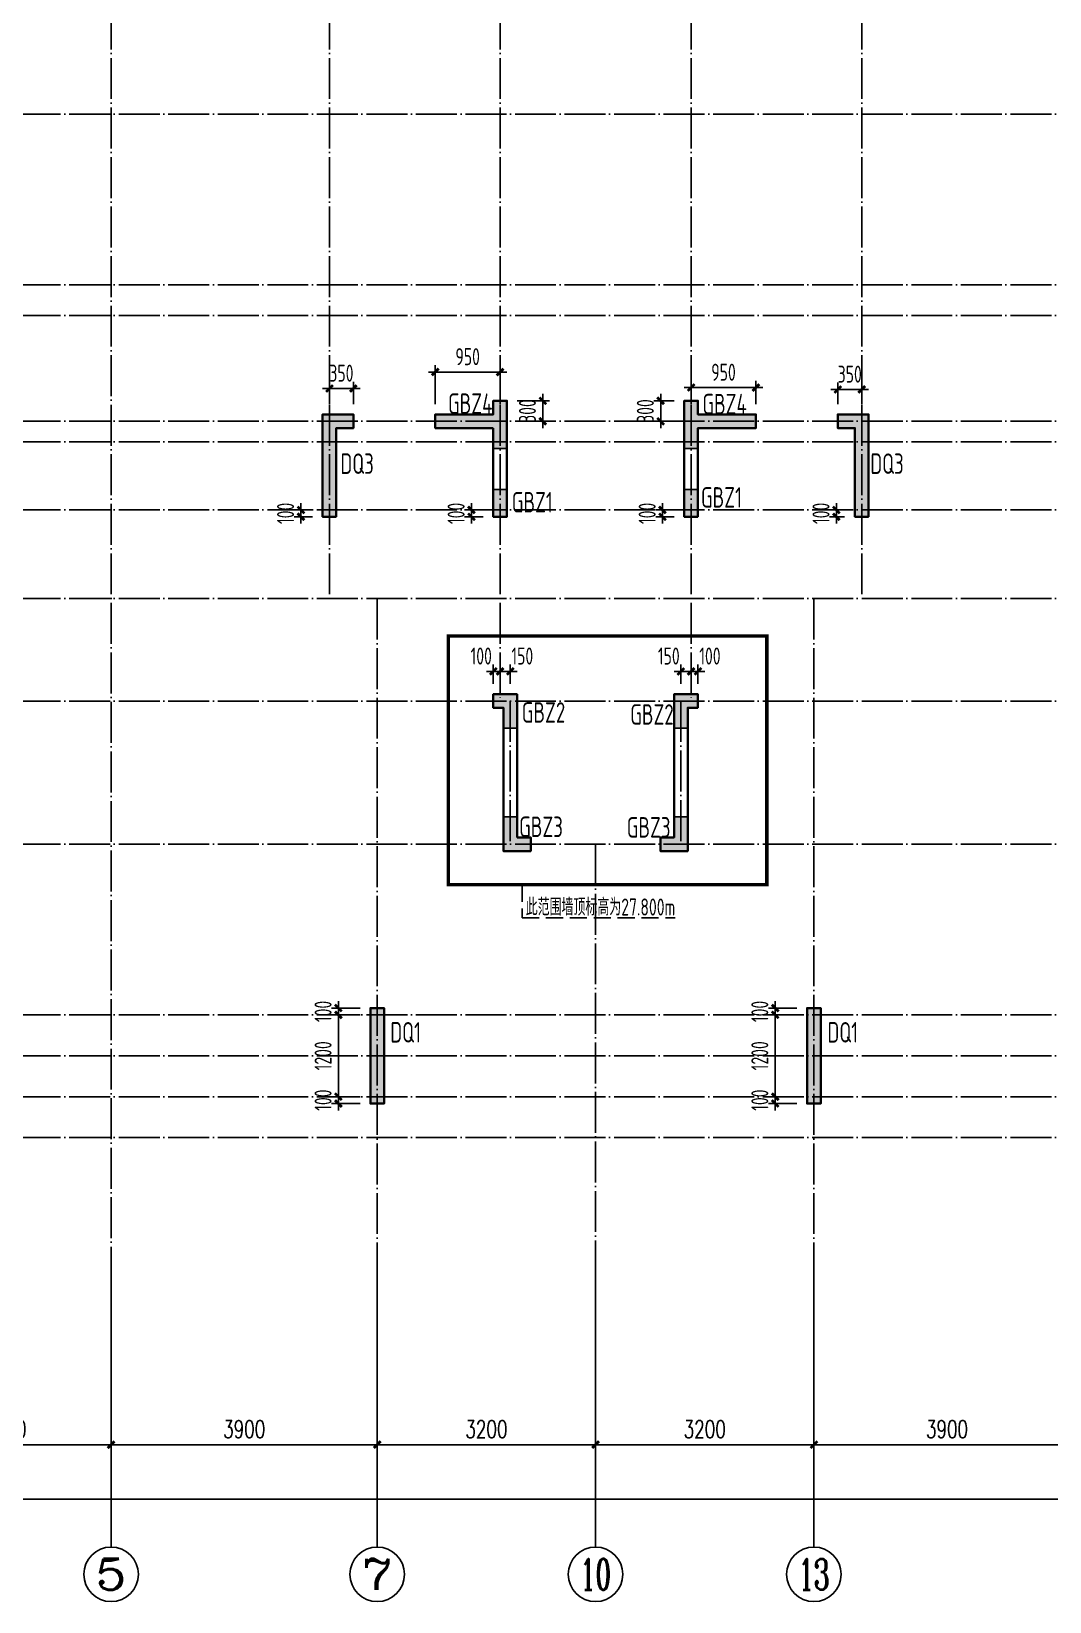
# Model space of a CAD drawing. Extents: x 393367 to 3005760, y 4998 to 826018.
# Drawn here: x 2357266 to 2372189, y 348877 to 371891 of the extents above; entities that cross this region are included whole.
import ezdxf
from ezdxf.enums import TextEntityAlignment as Align

# ---------------------------------------------------------------- set-up
doc = ezdxf.new("R2010")
doc.units = 0
doc.header["$LTSCALE"] = 1000
doc.linetypes.add('DASH', pattern=[0.35, 0.25, -0.1])
doc.linetypes.add('DOTE', pattern=[2.42, 2, -0.2, 0.02, -0.2])
doc.layers.get('0').update_dxf_attribs({"linetype": 'CONTINUOUS'})
doc.layers.get('Defpoints').update_dxf_attribs({"linetype": 'CONTINUOUS'})
for name, color, linetype in [('AXIS', 3, 'CONTINUOUS'), ('AXIS_TEXT', 7, 'CONTINUOUS'), ('COLU_HATCH', 251, 'CONTINUOUS'), ('COLU_TH', 5, 'CONTINUOUS'), ('DIM', 3, 'CONTINUOUS'), ('DOTE', 8, 'DOTE'), ('S-引出线', 40, 'CONTINUOUS'), ('S-砼墙', 150, 'CONTINUOUS'), ('TEXT', 7, 'CONTINUOUS')]:
    doc.layers.add(name, color=color, linetype=linetype)
doc.styles.add('_TCH_AXIS', font='COMPLEX', dxfattribs={"bigfont": 'GBCBIG'})
doc.styles.add('_TCH_DIM_T3', font='SIMPLEX', dxfattribs={"width": 0.705882, "bigfont": 'GBCBIG'})
doc.styles.add('COMPLEX', font='COMPLEX')
doc.styles.add('TSSD_Rein', font='Tssdeng.shx', dxfattribs={"width": 0.7, "bigfont": 'hztxt.shx'})
doc.dimstyles.new('_TCH_ARCH&&100', dxfattribs={"dimtxt": 255, "dimasz": 100, "dimexe": 250, "dimexo": 300, "dimgap": 100, "dimtad": 1, "dimdec": 0, "dimzin": 0, "dimdsep": 46, "dimtxsty": '_TCH_DIM_T3', "dimblk": 'ARCHTICK', "dimcen": 0.09, "dimclrt": 7, "dimazin": 2, "dimtfac": 1, "dimtdec": 0, "dimtix": 1, "dimtmove": 2, "dimatfit": 3, "dimldrblk": 'ARCHTICK', "dimfxl": 1, "dimtolj": 1, "dimtzin": 0, "dimarcsym": 0})
doc.dimstyles.new('TSSD_100_100$0', dxfattribs={"dimtxt": 250, "dimasz": 100, "dimexe": 100, "dimexo": 250, "dimgap": 100, "dimtad": 1, "dimdec": 0, "dimzin": 0, "dimdsep": 46, "dimtxsty": 'TSSD_Rein', "dimblk": 'ARCHTICK', "dimcen": 0, "dimdle": 100, "dimclrt": 7, "dimadec": 0, "dimazin": 0, "dimtfac": 1, "dimtdec": 0, "dimtix": 1, "dimtmove": 2, "dimatfit": 3, "dimldrblk": '_tsdbk', "dimfxl": 1, "dimtolj": 1, "dimtzin": 0, "dimarcsym": 0})

# ---------------------------------------------------------------- blocks, each defined once
blk = doc.blocks.new('_ArchTick')
at = {"color": 0, "linetype": 'ByBlock', "const_width": 0.4}
blk.add_lwpolyline([(-0.5, -0.5), (0.5, 0.5)], dxfattribs=at)
blk = doc.blocks.new('*D593')
at = {"layer": 'AXIS', "color": 0, "lineweight": -2, "transparency": 16777216}
for p, q in [((2355335, 353377), (2355335, 350927)), ((2358435, 353377), (2358435, 350927)), ((2355335, 351177), (2358435, 351177))]:
    blk.add_line(p, q, dxfattribs=at)
at = {"layer": 'Defpoints', "color": 0, "transparency": 16777216}
for p in [(2355335, 353677), (2358435, 353677), (2358435, 351177)]:
    blk.add_point(p, dxfattribs=at)
at = {"layer": 'AXIS', "color": 0, "lineweight": -2, "transparency": 16777216, "xscale": 100, "yscale": 100, "zscale": 100, "rotation": 180}
blk.add_blockref('_ArchTick', (2355335, 351177), dxfattribs=at)
at = {"layer": 'AXIS', "color": 0, "lineweight": -2, "transparency": 16777216, "xscale": 100, "yscale": 100, "zscale": 100}
blk.add_blockref('_ArchTick', (2358435, 351177), dxfattribs=at)
at = {"layer": 'AXIS', "color": 7, "transparency": 16777216, "insert": (2356885, 351404), "char_height": 255, "attachment_point": 5, "style": '_TCH_DIM_T3'}
blk.add_mtext('\\A1;3100', dxfattribs=at)
blk = doc.blocks.new('*D594')
at = {"layer": 'AXIS', "color": 0, "lineweight": -2, "transparency": 16777216}
for p, q in [((2358435, 353377), (2358435, 350927)), ((2362335, 353377), (2362335, 350927)), ((2358435, 351177), (2362335, 351177))]:
    blk.add_line(p, q, dxfattribs=at)
at = {"layer": 'Defpoints', "color": 0, "transparency": 16777216}
for p in [(2358435, 353677), (2362335, 353677), (2362335, 351177)]:
    blk.add_point(p, dxfattribs=at)
at = {"layer": 'AXIS', "color": 0, "lineweight": -2, "transparency": 16777216, "xscale": 100, "yscale": 100, "zscale": 100, "rotation": 180}
blk.add_blockref('_ArchTick', (2358435, 351177), dxfattribs=at)
at = {"layer": 'AXIS', "color": 0, "lineweight": -2, "transparency": 16777216, "xscale": 100, "yscale": 100, "zscale": 100}
blk.add_blockref('_ArchTick', (2362335, 351177), dxfattribs=at)
at = {"layer": 'AXIS', "color": 7, "transparency": 16777216, "insert": (2360385, 351404), "char_height": 255, "attachment_point": 5, "style": '_TCH_DIM_T3'}
blk.add_mtext('\\A1;3900', dxfattribs=at)
blk = doc.blocks.new('*D595')
at = {"layer": 'AXIS', "color": 0, "lineweight": -2, "transparency": 16777216}
for p, q in [((2362335, 353377), (2362335, 350927)), ((2365535, 353377), (2365535, 350927)), ((2362335, 351177), (2365535, 351177))]:
    blk.add_line(p, q, dxfattribs=at)
at = {"layer": 'Defpoints', "color": 0, "transparency": 16777216}
for p in [(2362335, 353677), (2365535, 353677), (2365535, 351177)]:
    blk.add_point(p, dxfattribs=at)
at = {"layer": 'AXIS', "color": 0, "lineweight": -2, "transparency": 16777216, "xscale": 100, "yscale": 100, "zscale": 100, "rotation": 180}
blk.add_blockref('_ArchTick', (2362335, 351177), dxfattribs=at)
at = {"layer": 'AXIS', "color": 0, "lineweight": -2, "transparency": 16777216, "xscale": 100, "yscale": 100, "zscale": 100}
blk.add_blockref('_ArchTick', (2365535, 351177), dxfattribs=at)
at = {"layer": 'AXIS', "color": 7, "transparency": 16777216, "insert": (2363935, 351404), "char_height": 255, "attachment_point": 5, "style": '_TCH_DIM_T3'}
blk.add_mtext('\\A1;3200', dxfattribs=at)
blk = doc.blocks.new('*D596')
at = {"layer": 'AXIS', "color": 0, "lineweight": -2, "transparency": 16777216}
for p, q in [((2365535, 353377), (2365535, 350927)), ((2368735, 353377), (2368735, 350927)), ((2365535, 351177), (2368735, 351177))]:
    blk.add_line(p, q, dxfattribs=at)
at = {"layer": 'Defpoints', "color": 0, "transparency": 16777216}
for p in [(2365535, 353677), (2368735, 353677), (2368735, 351177)]:
    blk.add_point(p, dxfattribs=at)
at = {"layer": 'AXIS', "color": 0, "lineweight": -2, "transparency": 16777216, "xscale": 100, "yscale": 100, "zscale": 100, "rotation": 180}
blk.add_blockref('_ArchTick', (2365535, 351177), dxfattribs=at)
at = {"layer": 'AXIS', "color": 0, "lineweight": -2, "transparency": 16777216, "xscale": 100, "yscale": 100, "zscale": 100}
blk.add_blockref('_ArchTick', (2368735, 351177), dxfattribs=at)
at = {"layer": 'AXIS', "color": 7, "transparency": 16777216, "insert": (2367135, 351404), "char_height": 255, "attachment_point": 5, "style": '_TCH_DIM_T3'}
blk.add_mtext('\\A1;3200', dxfattribs=at)
blk = doc.blocks.new('*D597')
at = {"layer": 'AXIS', "color": 0, "lineweight": -2, "transparency": 16777216}
for p, q in [((2368735, 353377), (2368735, 350927)), ((2372635, 353377), (2372635, 350927)), ((2368735, 351177), (2372635, 351177))]:
    blk.add_line(p, q, dxfattribs=at)
at = {"layer": 'Defpoints', "color": 0, "transparency": 16777216}
for p in [(2368735, 353677), (2372635, 353677), (2372635, 351177)]:
    blk.add_point(p, dxfattribs=at)
at = {"layer": 'AXIS', "color": 0, "lineweight": -2, "transparency": 16777216, "xscale": 100, "yscale": 100, "zscale": 100, "rotation": 180}
blk.add_blockref('_ArchTick', (2368735, 351177), dxfattribs=at)
at = {"layer": 'AXIS', "color": 0, "lineweight": -2, "transparency": 16777216, "xscale": 100, "yscale": 100, "zscale": 100}
blk.add_blockref('_ArchTick', (2372635, 351177), dxfattribs=at)
at = {"layer": 'AXIS', "color": 7, "transparency": 16777216, "insert": (2370685, 351404), "char_height": 255, "attachment_point": 5, "style": '_TCH_DIM_T3'}
blk.add_mtext('\\A1;3900', dxfattribs=at)
blk = doc.blocks.new('*D600')
at = {"layer": 'AXIS', "color": 0, "lineweight": -2, "transparency": 16777216}
for p, q in [((2351735, 353377), (2351735, 350127)), ((2406735, 353377), (2406735, 350127)), ((2351735, 350377), (2406735, 350377))]:
    blk.add_line(p, q, dxfattribs=at)
at = {"layer": 'Defpoints', "color": 0, "transparency": 16777216}
for p in [(2351735, 353677), (2406735, 353677), (2406735, 350377)]:
    blk.add_point(p, dxfattribs=at)
at = {"layer": 'AXIS', "color": 0, "lineweight": -2, "transparency": 16777216, "xscale": 100, "yscale": 100, "zscale": 100, "rotation": 180}
blk.add_blockref('_ArchTick', (2351735, 350377), dxfattribs=at)
at = {"layer": 'AXIS', "color": 0, "lineweight": -2, "transparency": 16777216, "xscale": 100, "yscale": 100, "zscale": 100}
blk.add_blockref('_ArchTick', (2406735, 350377), dxfattribs=at)
at = {"layer": 'AXIS', "color": 7, "transparency": 16777216, "insert": (2379235, 350604), "char_height": 255, "attachment_point": 5, "style": '_TCH_DIM_T3'}
blk.add_mtext('\\A1;55000', dxfattribs=at)
blk = doc.blocks.new('_axiso')
blk.add_circle((0, 0), 0.5)
at = {"layer": 'AXIS_TEXT', "style": 'COMPLEX', "width": 1.041667}
blk.add_attdef('A', text='', height=0.56, dxfattribs=at).set_placement((-0.25, -0.28), (0.25, -0.28), align=Align.FIT)
blk = doc.blocks.new('*D528')
at = {"layer": 'Defpoints', "color": 0, "transparency": 16777216}
for p in [(2366935, 362511), (2366935, 362077), (2367035, 362077)]:
    blk.add_point(p, dxfattribs=at)
at = {"layer": 'DIM', "color": 0, "lineweight": -2, "transparency": 16777216}
for p, q in [((2366935, 362511), (2366835, 362511)), ((2366935, 362327), (2366935, 362611)), ((2367035, 362511), (2366935, 362511)), ((2367035, 362327), (2367035, 362611)), ((2367035, 362511), (2367135, 362511))]:
    blk.add_line(p, q, dxfattribs=at)
at = {"layer": 'DIM', "color": 0, "lineweight": -2, "transparency": 16777216, "xscale": 100, "yscale": 100, "zscale": 100}
blk.add_blockref('_ArchTick', (2366935, 362511), dxfattribs=at)
at = {"layer": 'DIM', "color": 0, "lineweight": -2, "transparency": 16777216, "xscale": 100, "yscale": 100, "zscale": 100, "rotation": 180}
blk.add_blockref('_ArchTick', (2367035, 362511), dxfattribs=at)
at = {"layer": 'DIM', "color": 7, "transparency": 16777216, "insert": (2367211, 362736), "char_height": 250, "attachment_point": 5, "style": 'TSSD_Rein'}
blk.add_mtext('\\A1;100', dxfattribs=at)
blk = doc.blocks.new('_tsdbk')
blk.add_line((-1, 0), (0, 0))
at = {"const_width": 0.5}
blk.add_lwpolyline([(-0.7, -0.7), (0.7, 0.7)], dxfattribs=at)
blk = doc.blocks.new('*D529')
at = {"layer": 'Defpoints', "color": 0, "transparency": 16777216}
for p in [(2366785, 362511), (2366785, 362077), (2366935, 362077)]:
    blk.add_point(p, dxfattribs=at)
at = {"layer": 'DIM', "color": 0, "lineweight": -2, "transparency": 16777216}
for p, q in [((2366785, 362511), (2366685, 362511)), ((2366785, 362327), (2366785, 362611)), ((2366935, 362511), (2366785, 362511)), ((2366935, 362327), (2366935, 362611)), ((2366935, 362511), (2367035, 362511))]:
    blk.add_line(p, q, dxfattribs=at)
at = {"layer": 'DIM', "color": 0, "lineweight": -2, "transparency": 16777216, "xscale": 100, "yscale": 100, "zscale": 100}
blk.add_blockref('_ArchTick', (2366785, 362511), dxfattribs=at)
at = {"layer": 'DIM', "color": 0, "lineweight": -2, "transparency": 16777216, "xscale": 100, "yscale": 100, "zscale": 100, "rotation": 180}
blk.add_blockref('_ArchTick', (2366935, 362511), dxfattribs=at)
at = {"layer": 'DIM', "color": 7, "transparency": 16777216, "insert": (2366608, 362736), "char_height": 250, "attachment_point": 5, "style": 'TSSD_Rein'}
blk.add_mtext('\\A1;150', dxfattribs=at)
blk = doc.blocks.new('*D530')
at = {"layer": 'Defpoints', "color": 0, "transparency": 16777216}
for p in [(2364135, 362511), (2364035, 362077), (2364135, 362077)]:
    blk.add_point(p, dxfattribs=at)
at = {"layer": 'DIM', "color": 0, "lineweight": -2, "transparency": 16777216}
for p, q in [((2364035, 362511), (2363935, 362511)), ((2364035, 362327), (2364035, 362611)), ((2364035, 362511), (2364135, 362511)), ((2364135, 362327), (2364135, 362611)), ((2364135, 362511), (2364235, 362511))]:
    blk.add_line(p, q, dxfattribs=at)
at = {"layer": 'DIM', "color": 0, "lineweight": -2, "transparency": 16777216, "xscale": 100, "yscale": 100, "zscale": 100}
blk.add_blockref('_ArchTick', (2364035, 362511), dxfattribs=at)
at = {"layer": 'DIM', "color": 0, "lineweight": -2, "transparency": 16777216, "xscale": 100, "yscale": 100, "zscale": 100, "rotation": 180}
blk.add_blockref('_ArchTick', (2364135, 362511), dxfattribs=at)
at = {"layer": 'DIM', "color": 7, "transparency": 16777216, "insert": (2363859, 362736), "char_height": 250, "attachment_point": 5, "style": 'TSSD_Rein'}
blk.add_mtext('\\A1;100', dxfattribs=at)
blk = doc.blocks.new('*D531')
at = {"layer": 'Defpoints', "color": 0, "transparency": 16777216}
for p in [(2364285, 362511), (2364135, 362077), (2364285, 362077)]:
    blk.add_point(p, dxfattribs=at)
at = {"layer": 'DIM', "color": 0, "lineweight": -2, "transparency": 16777216}
for p, q in [((2364135, 362511), (2364035, 362511)), ((2364135, 362327), (2364135, 362611)), ((2364135, 362511), (2364285, 362511)), ((2364285, 362327), (2364285, 362611)), ((2364285, 362511), (2364385, 362511))]:
    blk.add_line(p, q, dxfattribs=at)
at = {"layer": 'DIM', "color": 0, "lineweight": -2, "transparency": 16777216, "xscale": 100, "yscale": 100, "zscale": 100}
blk.add_blockref('_ArchTick', (2364135, 362511), dxfattribs=at)
at = {"layer": 'DIM', "color": 0, "lineweight": -2, "transparency": 16777216, "xscale": 100, "yscale": 100, "zscale": 100, "rotation": 180}
blk.add_blockref('_ArchTick', (2364285, 362511), dxfattribs=at)
at = {"layer": 'DIM', "color": 7, "transparency": 16777216, "insert": (2364461, 362736), "char_height": 250, "attachment_point": 5, "style": 'TSSD_Rein'}
blk.add_mtext('\\A1;150', dxfattribs=at)
blk = doc.blocks.new('*D532')
at = {"layer": 'Defpoints', "color": 0, "transparency": 16777216}
for p in [(2363716, 364877), (2364135, 364877), (2364135, 364777)]:
    blk.add_point(p, dxfattribs=at)
at = {"layer": 'DIM', "color": 0, "lineweight": -2, "transparency": 16777216}
for p, q in [((2363885, 364877), (2363616, 364877)), ((2363716, 364877), (2363716, 364977)), ((2363716, 364777), (2363716, 364877)), ((2363885, 364777), (2363616, 364777)), ((2363716, 364777), (2363716, 364677))]:
    blk.add_line(p, q, dxfattribs=at)
at = {"layer": 'DIM', "color": 0, "lineweight": -2, "transparency": 16777216, "xscale": 100, "yscale": 100, "zscale": 100}
for p, rotation in [((2363716, 364877), 270), ((2363716, 364777), 90)]:
    blk.add_blockref('_ArchTick', p, dxfattribs=dict(at, rotation=rotation))
at = {"layer": 'DIM', "color": 7, "transparency": 16777216, "insert": (2363491, 364827), "char_height": 250, "attachment_point": 5, "rotation": 90, "style": 'TSSD_Rein'}
blk.add_mtext('\\A1;100', dxfattribs=at)
blk = doc.blocks.new('*D533')
at = {"layer": 'Defpoints', "color": 0, "transparency": 16777216}
for p in [(2361216, 364877), (2361635, 364877), (2361635, 364777)]:
    blk.add_point(p, dxfattribs=at)
at = {"layer": 'DIM', "color": 0, "lineweight": -2, "transparency": 16777216}
for p, q in [((2361385, 364877), (2361116, 364877)), ((2361216, 364877), (2361216, 364977)), ((2361216, 364777), (2361216, 364877)), ((2361385, 364777), (2361116, 364777)), ((2361216, 364777), (2361216, 364677))]:
    blk.add_line(p, q, dxfattribs=at)
at = {"layer": 'DIM', "color": 0, "lineweight": -2, "transparency": 16777216, "xscale": 100, "yscale": 100, "zscale": 100}
for p, rotation in [((2361216, 364877), 270), ((2361216, 364777), 90)]:
    blk.add_blockref('_ArchTick', p, dxfattribs=dict(at, rotation=rotation))
at = {"layer": 'DIM', "color": 7, "transparency": 16777216, "insert": (2360991, 364827), "char_height": 250, "attachment_point": 5, "rotation": 90, "style": 'TSSD_Rein'}
blk.add_mtext('\\A1;100', dxfattribs=at)
blk = doc.blocks.new('*D534')
at = {"layer": 'Defpoints', "color": 0, "transparency": 16777216}
for p in [(2366516, 364877), (2366935, 364877), (2366935, 364777)]:
    blk.add_point(p, dxfattribs=at)
at = {"layer": 'DIM', "color": 0, "lineweight": -2, "transparency": 16777216}
for p, q in [((2366685, 364877), (2366416, 364877)), ((2366516, 364877), (2366516, 364977)), ((2366516, 364777), (2366516, 364877)), ((2366685, 364777), (2366416, 364777)), ((2366516, 364777), (2366516, 364677))]:
    blk.add_line(p, q, dxfattribs=at)
at = {"layer": 'DIM', "color": 0, "lineweight": -2, "transparency": 16777216, "xscale": 100, "yscale": 100, "zscale": 100}
for p, rotation in [((2366516, 364877), 270), ((2366516, 364777), 90)]:
    blk.add_blockref('_ArchTick', p, dxfattribs=dict(at, rotation=rotation))
at = {"layer": 'DIM', "color": 7, "transparency": 16777216, "insert": (2366291, 364827), "char_height": 250, "attachment_point": 5, "rotation": 90, "style": 'TSSD_Rein'}
blk.add_mtext('\\A1;100', dxfattribs=at)
blk = doc.blocks.new('*D535')
at = {"layer": 'Defpoints', "color": 0, "transparency": 16777216}
for p in [(2364135, 366899), (2363185, 366177), (2364135, 366177)]:
    blk.add_point(p, dxfattribs=at)
at = {"layer": 'DIM', "color": 0, "lineweight": -2, "transparency": 16777216}
for p, q in [((2363085, 366899), (2364235, 366899)), ((2363185, 366427), (2363185, 366999)), ((2364135, 366427), (2364135, 366999))]:
    blk.add_line(p, q, dxfattribs=at)
at = {"layer": 'DIM', "color": 0, "lineweight": -2, "transparency": 16777216, "xscale": 100, "yscale": 100, "zscale": 100, "rotation": 180}
blk.add_blockref('_ArchTick', (2363185, 366899), dxfattribs=at)
at = {"layer": 'DIM', "color": 0, "lineweight": -2, "transparency": 16777216, "xscale": 100, "yscale": 100, "zscale": 100}
blk.add_blockref('_ArchTick', (2364135, 366899), dxfattribs=at)
at = {"layer": 'DIM', "color": 7, "transparency": 16777216, "insert": (2363660, 367124), "char_height": 250, "attachment_point": 5, "style": 'TSSD_Rein'}
blk.add_mtext('\\A1;950', dxfattribs=at)
blk = doc.blocks.new('*D536')
at = {"layer": 'Defpoints', "color": 0, "transparency": 16777216}
for p in [(2364135, 366477), (2364135, 366177), (2364761, 366177)]:
    blk.add_point(p, dxfattribs=at)
at = {"layer": 'DIM', "color": 0, "lineweight": -2, "transparency": 16777216}
for p, q in [((2364385, 366477), (2364861, 366477)), ((2364761, 366477), (2364761, 366577)), ((2364761, 366477), (2364761, 366177)), ((2364385, 366177), (2364861, 366177)), ((2364761, 366177), (2364761, 366077))]:
    blk.add_line(p, q, dxfattribs=at)
at = {"layer": 'DIM', "color": 0, "lineweight": -2, "transparency": 16777216, "xscale": 100, "yscale": 100, "zscale": 100}
for p, rotation in [((2364761, 366477), 270), ((2364761, 366177), 90)]:
    blk.add_blockref('_ArchTick', p, dxfattribs=dict(at, rotation=rotation))
at = {"layer": 'DIM', "color": 7, "transparency": 16777216, "insert": (2364536, 366327), "char_height": 250, "attachment_point": 5, "rotation": 90, "style": 'TSSD_Rein'}
blk.add_mtext('\\A1;300', dxfattribs=at)
blk = doc.blocks.new('*D537')
at = {"layer": 'Defpoints', "color": 0, "transparency": 16777216}
for p in [(2366935, 366671), (2366935, 366177), (2367885, 366177)]:
    blk.add_point(p, dxfattribs=at)
at = {"layer": 'DIM', "color": 0, "lineweight": -2, "transparency": 16777216}
for p, q in [((2367985, 366671), (2366835, 366671)), ((2366935, 366427), (2366935, 366771)), ((2367885, 366427), (2367885, 366771))]:
    blk.add_line(p, q, dxfattribs=at)
at = {"layer": 'DIM', "color": 0, "lineweight": -2, "transparency": 16777216, "xscale": 100, "yscale": 100, "zscale": 100, "rotation": 180}
blk.add_blockref('_ArchTick', (2366935, 366671), dxfattribs=at)
at = {"layer": 'DIM', "color": 0, "lineweight": -2, "transparency": 16777216, "xscale": 100, "yscale": 100, "zscale": 100}
blk.add_blockref('_ArchTick', (2367885, 366671), dxfattribs=at)
at = {"layer": 'DIM', "color": 7, "transparency": 16777216, "insert": (2367410, 366896), "char_height": 250, "attachment_point": 5, "style": 'TSSD_Rein'}
blk.add_mtext('\\A1;950', dxfattribs=at)
blk = doc.blocks.new('*D538')
at = {"layer": 'Defpoints', "color": 0, "transparency": 16777216}
for p in [(2366935, 366477), (2366489, 366177), (2366935, 366177)]:
    blk.add_point(p, dxfattribs=at)
at = {"layer": 'DIM', "color": 0, "lineweight": -2, "transparency": 16777216}
for p, q in [((2366685, 366477), (2366389, 366477)), ((2366489, 366477), (2366489, 366577)), ((2366489, 366477), (2366489, 366177)), ((2366685, 366177), (2366389, 366177)), ((2366489, 366177), (2366489, 366077))]:
    blk.add_line(p, q, dxfattribs=at)
at = {"layer": 'DIM', "color": 0, "lineweight": -2, "transparency": 16777216, "xscale": 100, "yscale": 100, "zscale": 100}
for p, rotation in [((2366489, 366477), 270), ((2366489, 366177), 90)]:
    blk.add_blockref('_ArchTick', p, dxfattribs=dict(at, rotation=rotation))
at = {"layer": 'DIM', "color": 7, "transparency": 16777216, "insert": (2366264, 366327), "char_height": 250, "attachment_point": 5, "rotation": 90, "style": 'TSSD_Rein'}
blk.add_mtext('\\A1;300', dxfattribs=at)
blk = doc.blocks.new('*D539')
at = {"layer": 'Defpoints', "color": 0, "transparency": 16777216}
for p in [(2369435, 366643), (2369085, 366177), (2369435, 366177)]:
    blk.add_point(p, dxfattribs=at)
at = {"layer": 'DIM', "color": 0, "lineweight": -2, "transparency": 16777216}
for p, q in [((2369085, 366643), (2368985, 366643)), ((2369085, 366427), (2369085, 366743)), ((2369085, 366643), (2369435, 366643)), ((2369435, 366427), (2369435, 366743)), ((2369435, 366643), (2369535, 366643))]:
    blk.add_line(p, q, dxfattribs=at)
at = {"layer": 'DIM', "color": 0, "lineweight": -2, "transparency": 16777216, "xscale": 100, "yscale": 100, "zscale": 100}
blk.add_blockref('_ArchTick', (2369085, 366643), dxfattribs=at)
at = {"layer": 'DIM', "color": 0, "lineweight": -2, "transparency": 16777216, "xscale": 100, "yscale": 100, "zscale": 100, "rotation": 180}
blk.add_blockref('_ArchTick', (2369435, 366643), dxfattribs=at)
at = {"layer": 'DIM', "color": 7, "transparency": 16777216, "insert": (2369260, 366868), "char_height": 250, "attachment_point": 5, "style": 'TSSD_Rein'}
blk.add_mtext('\\A1;350', dxfattribs=at)
blk = doc.blocks.new('*D540')
at = {"layer": 'Defpoints', "color": 0, "transparency": 16777216}
for p in [(2361635, 366657), (2361635, 366177), (2361985, 366177)]:
    blk.add_point(p, dxfattribs=at)
at = {"layer": 'DIM', "color": 0, "lineweight": -2, "transparency": 16777216}
for p, q in [((2361635, 366657), (2361535, 366657)), ((2361635, 366427), (2361635, 366757)), ((2361985, 366657), (2361635, 366657)), ((2361985, 366427), (2361985, 366757)), ((2361985, 366657), (2362085, 366657))]:
    blk.add_line(p, q, dxfattribs=at)
at = {"layer": 'DIM', "color": 0, "lineweight": -2, "transparency": 16777216, "xscale": 100, "yscale": 100, "zscale": 100}
blk.add_blockref('_ArchTick', (2361635, 366657), dxfattribs=at)
at = {"layer": 'DIM', "color": 0, "lineweight": -2, "transparency": 16777216, "xscale": 100, "yscale": 100, "zscale": 100, "rotation": 180}
blk.add_blockref('_ArchTick', (2361985, 366657), dxfattribs=at)
at = {"layer": 'DIM', "color": 7, "transparency": 16777216, "insert": (2361810, 366882), "char_height": 250, "attachment_point": 5, "style": 'TSSD_Rein'}
blk.add_mtext('\\A1;350', dxfattribs=at)
blk = doc.blocks.new('*D541')
at = {"layer": 'Defpoints', "color": 0, "transparency": 16777216}
for p in [(2369064, 364877), (2369435, 364877), (2369435, 364777)]:
    blk.add_point(p, dxfattribs=at)
at = {"layer": 'DIM', "color": 0, "lineweight": -2, "transparency": 16777216}
for p, q in [((2369185, 364877), (2368964, 364877)), ((2369064, 364877), (2369064, 364977)), ((2369064, 364777), (2369064, 364877)), ((2369185, 364777), (2368964, 364777)), ((2369064, 364777), (2369064, 364677))]:
    blk.add_line(p, q, dxfattribs=at)
at = {"layer": 'DIM', "color": 0, "lineweight": -2, "transparency": 16777216, "xscale": 100, "yscale": 100, "zscale": 100}
for p, rotation in [((2369064, 364877), 270), ((2369064, 364777), 90)]:
    blk.add_blockref('_ArchTick', p, dxfattribs=dict(at, rotation=rotation))
at = {"layer": 'DIM', "color": 7, "transparency": 16777216, "insert": (2368839, 364827), "char_height": 250, "attachment_point": 5, "rotation": 90, "style": 'TSSD_Rein'}
blk.add_mtext('\\A1;100', dxfattribs=at)
blk = doc.blocks.new('*D618')
at = {"layer": 'Defpoints', "color": 0, "transparency": 16777216}
for p in [(2361766, 357477), (2362335, 357577), (2362335, 357477)]:
    blk.add_point(p, dxfattribs=at)
at = {"layer": 'DIM', "color": 0, "lineweight": -2, "transparency": 16777216}
for p, q in [((2361766, 357577), (2361766, 357677)), ((2362085, 357577), (2361666, 357577)), ((2362085, 357477), (2361666, 357477)), ((2361766, 357577), (2361766, 357477)), ((2361766, 357477), (2361766, 357377))]:
    blk.add_line(p, q, dxfattribs=at)
at = {"layer": 'DIM', "color": 0, "lineweight": -2, "transparency": 16777216, "xscale": 100, "yscale": 100, "zscale": 100}
for p, rotation in [((2361766, 357577), 270), ((2361766, 357477), 90)]:
    blk.add_blockref('_ArchTick', p, dxfattribs=dict(at, rotation=rotation))
at = {"layer": 'DIM', "color": 7, "transparency": 16777216, "insert": (2361541, 357527), "char_height": 250, "attachment_point": 5, "rotation": 90, "style": 'TSSD_Rein'}
blk.add_mtext('\\A1;100', dxfattribs=at)
blk = doc.blocks.new('*D619')
at = {"layer": 'Defpoints', "color": 0, "transparency": 16777216}
for p in [(2362335, 357477), (2361766, 356277), (2362335, 356277)]:
    blk.add_point(p, dxfattribs=at)
at = {"layer": 'DIM', "color": 0, "lineweight": -2, "transparency": 16777216}
for p, q in [((2362085, 357477), (2361666, 357477)), ((2361766, 357577), (2361766, 356177)), ((2362085, 356277), (2361666, 356277))]:
    blk.add_line(p, q, dxfattribs=at)
at = {"layer": 'DIM', "color": 0, "lineweight": -2, "transparency": 16777216, "xscale": 100, "yscale": 100, "zscale": 100}
for p, rotation in [((2361766, 357477), 90), ((2361766, 356277), 270)]:
    blk.add_blockref('_ArchTick', p, dxfattribs=dict(at, rotation=rotation))
at = {"layer": 'DIM', "color": 7, "transparency": 16777216, "insert": (2361541, 356877), "char_height": 250, "attachment_point": 5, "rotation": 90, "style": 'TSSD_Rein'}
blk.add_mtext('\\A1;1200', dxfattribs=at)
blk = doc.blocks.new('*D620')
at = {"layer": 'Defpoints', "color": 0, "transparency": 16777216}
for p in [(2362335, 356277), (2361766, 356177), (2362335, 356177)]:
    blk.add_point(p, dxfattribs=at)
at = {"layer": 'DIM', "color": 0, "lineweight": -2, "transparency": 16777216}
for p, q in [((2362085, 356277), (2361666, 356277)), ((2361766, 356277), (2361766, 356377)), ((2361766, 356277), (2361766, 356177)), ((2362085, 356177), (2361666, 356177)), ((2361766, 356177), (2361766, 356077))]:
    blk.add_line(p, q, dxfattribs=at)
at = {"layer": 'DIM', "color": 0, "lineweight": -2, "transparency": 16777216, "xscale": 100, "yscale": 100, "zscale": 100}
for p, rotation in [((2361766, 356277), 270), ((2361766, 356177), 90)]:
    blk.add_blockref('_ArchTick', p, dxfattribs=dict(at, rotation=rotation))
at = {"layer": 'DIM', "color": 7, "transparency": 16777216, "insert": (2361541, 356227), "char_height": 250, "attachment_point": 5, "rotation": 90, "style": 'TSSD_Rein'}
blk.add_mtext('\\A1;100', dxfattribs=at)
blk = doc.blocks.new('*D621')
at = {"layer": 'Defpoints', "color": 0, "transparency": 16777216}
for p in [(2368167, 357477), (2368735, 357577), (2368735, 357477)]:
    blk.add_point(p, dxfattribs=at)
at = {"layer": 'DIM', "color": 0, "lineweight": -2, "transparency": 16777216}
for p, q in [((2368167, 357577), (2368167, 357677)), ((2368485, 357577), (2368067, 357577)), ((2368485, 357477), (2368067, 357477)), ((2368167, 357577), (2368167, 357477)), ((2368167, 357477), (2368167, 357377))]:
    blk.add_line(p, q, dxfattribs=at)
at = {"layer": 'DIM', "color": 0, "lineweight": -2, "transparency": 16777216, "xscale": 100, "yscale": 100, "zscale": 100}
for p, rotation in [((2368167, 357577), 270), ((2368167, 357477), 90)]:
    blk.add_blockref('_ArchTick', p, dxfattribs=dict(at, rotation=rotation))
at = {"layer": 'DIM', "color": 7, "transparency": 16777216, "insert": (2367942, 357527), "char_height": 250, "attachment_point": 5, "rotation": 90, "style": 'TSSD_Rein'}
blk.add_mtext('\\A1;100', dxfattribs=at)
blk = doc.blocks.new('*D622')
at = {"layer": 'Defpoints', "color": 0, "transparency": 16777216}
for p in [(2368735, 357477), (2368167, 356277), (2368735, 356277)]:
    blk.add_point(p, dxfattribs=at)
at = {"layer": 'DIM', "color": 0, "lineweight": -2, "transparency": 16777216}
for p, q in [((2368485, 357477), (2368067, 357477)), ((2368167, 357577), (2368167, 356177)), ((2368485, 356277), (2368067, 356277))]:
    blk.add_line(p, q, dxfattribs=at)
at = {"layer": 'DIM', "color": 0, "lineweight": -2, "transparency": 16777216, "xscale": 100, "yscale": 100, "zscale": 100}
for p, rotation in [((2368167, 357477), 90), ((2368167, 356277), 270)]:
    blk.add_blockref('_ArchTick', p, dxfattribs=dict(at, rotation=rotation))
at = {"layer": 'DIM', "color": 7, "transparency": 16777216, "insert": (2367942, 356877), "char_height": 250, "attachment_point": 5, "rotation": 90, "style": 'TSSD_Rein'}
blk.add_mtext('\\A1;1200', dxfattribs=at)
blk = doc.blocks.new('*D623')
at = {"layer": 'Defpoints', "color": 0, "transparency": 16777216}
for p in [(2368735, 356277), (2368167, 356177), (2368735, 356177)]:
    blk.add_point(p, dxfattribs=at)
at = {"layer": 'DIM', "color": 0, "lineweight": -2, "transparency": 16777216}
for p, q in [((2368485, 356277), (2368067, 356277)), ((2368167, 356277), (2368167, 356377)), ((2368167, 356277), (2368167, 356177)), ((2368485, 356177), (2368067, 356177)), ((2368167, 356177), (2368167, 356077))]:
    blk.add_line(p, q, dxfattribs=at)
at = {"layer": 'DIM', "color": 0, "lineweight": -2, "transparency": 16777216, "xscale": 100, "yscale": 100, "zscale": 100}
for p, rotation in [((2368167, 356277), 270), ((2368167, 356177), 90)]:
    blk.add_blockref('_ArchTick', p, dxfattribs=dict(at, rotation=rotation))
at = {"layer": 'DIM', "color": 7, "transparency": 16777216, "insert": (2367942, 356227), "char_height": 250, "attachment_point": 5, "rotation": 90, "style": 'TSSD_Rein'}
blk.add_mtext('\\A1;100', dxfattribs=at)

msp = doc.modelspace()

# ---------------------------------------------------------------- hatches: boundary and pattern name
at = {"layer": 'COLU_HATCH'}
for points in [[(2364034.85573, 366076.99086), (2364034.85034, 365776.99086), (2364234.84722, 365776.98789), (2364234.8576, 366476.99152), (2364034.8576, 366476.99152), (2364034.8576, 366276.99086), (2363184.85758, 366276.99086), (2363184.85758, 366076.99086)], [(2367034.85761, 366276.94405), (2367034.85761, 366476.99152), (2366834.85761, 366476.99152), (2366834.84722, 365776.94702), (2367034.85035, 365776.94405), (2367034.85574, 366076.94405), (2367884.86313, 366076.99086), (2367884.85212, 366276.99086)], [(2361734.75983, 366076.99086), (2361734.75983, 364776.9907), (2361534.75983, 364776.9907), (2361534.75983, 366276.99086), (2361984.85758, 366276.99086), (2361984.85758, 366076.99086)], [(2369334.9553, 366076.99086), (2369084.85783, 366076.99086), (2369084.85783, 366276.99086), (2369534.95529, 366276.99086), (2369534.95529, 364776.99077), (2369334.9553, 364776.99077)], [(2364034.83956, 365176.99273), (2364034.83238, 364776.99273), (2364234.83238, 364776.98899), (2364234.83831, 365176.98899)], [(2366834.83832, 365176.94041), (2366834.83239, 364776.94041), (2367034.83239, 364776.93667), (2367034.83957, 365176.93667)], [(2364184.75942, 361976.94652), (2364034.75905, 361976.94707), (2364034.75979, 362176.94707), (2364384.75942, 362176.94578), (2364384.75942, 361676.94652), (2364184.75942, 361676.94652)], [(2366884.95578, 361976.94313), (2366884.95578, 361676.94313), (2366684.95578, 361676.94313), (2366684.95578, 362176.92885), (2367034.94099, 362176.93599), (2367034.94507, 361976.93599)], [(2364384.75942, 360076.99389), (2364584.75942, 360076.99389), (2364584.75942, 359876.99389), (2364184.75942, 359876.99389), (2364184.75942, 360376.99389), (2364384.75942, 360376.99389)], [(2366684.95579, 360076.99389), (2366484.95579, 360076.99389), (2366484.95579, 359876.99389), (2366884.95579, 359876.99389), (2366884.95578, 360376.99389), (2366684.95579, 360376.99389)], [(2362434.75908, 356176.9906), (2362234.76093, 356176.9906), (2362234.76093, 357577.17027), (2362434.75961, 357577.17027)], [(2368834.85319, 356176.9906), (2368634.85503, 356176.9906), (2368634.85503, 357577.17027), (2368834.85371, 357577.17027)]]:
    msp.add_hatch(color=256, dxfattribs=at).paths.add_polyline_path(points)

# ---------------------------------------------------------------- linework, layer by layer
at = {"layer": 'AXIS'}
for p, q in [((2358434.75935, 353676.98994), (2358434.75935, 349676.98994)), ((2362334.75935, 353676.98994), (2362334.75935, 349676.98994)), ((2365534.75935, 353676.98994), (2365534.75935, 349676.98994)), ((2368734.75935, 353676.98994), (2368734.75935, 349676.98994))]:
    msp.add_line(p, q, dxfattribs=at)
at = {"layer": 'COLU_TH'}
for points in [[(2364034.85573, 366076.99086), (2364034.85034, 365776.99086), (2364234.84722, 365776.98789), (2364234.8576, 366476.99152), (2364034.8576, 366476.99152), (2364034.8576, 366276.99086), (2363184.85758, 366276.99086), (2363184.85758, 366076.99086)], [(2367034.85761, 366276.94405), (2367034.85761, 366476.99152), (2366834.85761, 366476.99152), (2366834.84722, 365776.94702), (2367034.85035, 365776.94405), (2367034.85574, 366076.94405), (2367884.86313, 366076.99086), (2367884.85212, 366276.99086)], [(2361734.75983, 366076.99086), (2361734.75983, 364776.9907), (2361534.75983, 364776.9907), (2361534.75983, 366276.99086), (2361984.85758, 366276.99086), (2361984.85758, 366076.99086)], [(2369334.9553, 366076.99086), (2369084.85783, 366076.99086), (2369084.85783, 366276.99086), (2369534.95529, 366276.99086), (2369534.95529, 364776.99077), (2369334.9553, 364776.99077)], [(2364034.83956, 365176.99273), (2364034.83238, 364776.99273), (2364234.83238, 364776.98899), (2364234.83831, 365176.98899)], [(2366834.83832, 365176.94041), (2366834.83239, 364776.94041), (2367034.83239, 364776.93667), (2367034.83957, 365176.93667)], [(2364184.75942, 361976.94652), (2364034.75905, 361976.94707), (2364034.75979, 362176.94707), (2364384.75942, 362176.94578), (2364384.75942, 361676.94652), (2364184.75942, 361676.94652)], [(2366884.95578, 361976.94313), (2366884.95578, 361676.94313), (2366684.95578, 361676.94313), (2366684.95578, 362176.92885), (2367034.94099, 362176.93599), (2367034.94507, 361976.93599)], [(2364384.75942, 360076.99389), (2364584.75942, 360076.99389), (2364584.75942, 359876.99389), (2364184.75942, 359876.99389), (2364184.75942, 360376.99389), (2364384.75942, 360376.99389)], [(2366684.95579, 360076.99389), (2366484.95579, 360076.99389), (2366484.95579, 359876.99389), (2366884.95579, 359876.99389), (2366884.95578, 360376.99389), (2366684.95579, 360376.99389)], [(2362434.75908, 356176.9906), (2362234.76093, 356176.9906), (2362234.76093, 357577.17027), (2362434.75961, 357577.17027)], [(2368834.85319, 356176.9906), (2368634.85503, 356176.9906), (2368634.85503, 357577.17027), (2368834.85371, 357577.17027)]]:
    msp.add_lwpolyline(points, close=True, dxfattribs=at)
at = {"layer": 'DOTE', "linetype": 'DOTE', "ltscale": 0.3}
for p, q in [((2358434.75935, 372226.98994), (2358434.75935, 353676.98994)), ((2361634.75935, 372226.98994), (2361634.75935, 363576.98994)), ((2364134.75935, 372226.98994), (2364134.75935, 362076.98994)), ((2366934.75935, 372226.98994), (2366934.75935, 362076.98994)), ((2369434.75935, 372226.98994), (2369434.75935, 363576.98994)), ((2349834.75935, 370676.98994), (2408634.75935, 370676.98994)), ((2349834.75935, 368176.98994), (2408634.75935, 368176.98994)), ((2349834.75935, 367726.98994), (2408634.75935, 367726.98994)), ((2349834.75935, 366176.98994), (2408634.75935, 366176.98994)), ((2349834.75935, 365876.98994), (2408634.75935, 365876.98994)), ((2349834.75935, 364876.98994), (2408634.75935, 364876.98994)), ((2349834.75935, 363576.98994), (2408634.75935, 363576.98994)), ((2362334.75935, 363576.98994), (2362334.75935, 353676.98994)), ((2368734.75935, 363576.98994), (2368734.75935, 353676.98994)), ((2349834.75935, 362076.98994), (2408634.75935, 362076.98994)), ((2364284.75935, 362076.98994), (2364284.75935, 359976.98994)), ((2366784.75935, 362076.98994), (2366784.75935, 359976.98994)), ((2349834.75935, 359976.98994), (2408634.75935, 359976.98994)), ((2365534.75935, 359976.98994), (2365534.75935, 353676.98994)), ((2349834.75935, 357476.98994), (2408634.75935, 357476.98994)), ((2349834.75935, 356876.98994), (2408634.75935, 356876.98994)), ((2349834.75935, 356276.98994), (2408634.75935, 356276.98994)), ((2349834.75935, 355676.98994), (2408634.75935, 355676.98994))]:
    msp.add_line(p, q, dxfattribs=at)
at = {"layer": 'S-引出线', "linetype": 'DASH', "const_width": 50}
msp.add_lwpolyline([(2363377.08417, 363029.35416), (2368045.37645, 363029.35416), (2368045.37645, 359384.8089), (2363377.08417, 359384.8089)], close=True, dxfattribs=at)
at = {"layer": 'S-引出线', "linetype": 'DASH'}
msp.add_lwpolyline([(2364457.89626, 359384.8089), (2364457.89626, 358896.70052), (2366701.64928, 358896.70052)], dxfattribs=at)
at = {"layer": 'S-砼墙', "color": 150, "lineweight": 35}
for points in [[(2364034.85573, 366076.99086), (2364034.83238, 364776.99273), (2364234.83238, 364776.98899), (2364234.8576, 366476.99152), (2364034.8576, 366476.99152), (2364034.8576, 366276.99086), (2363184.85758, 366276.99086), (2363184.85758, 366076.99086)], [(2367034.83239, 364776.93667), (2367034.85574, 366076.94405), (2367884.86313, 366076.99086), (2367884.85212, 366276.99086), (2367034.85761, 366276.94405), (2367034.85761, 366476.99152), (2366834.85761, 366476.99152), (2366834.83239, 364776.94041)], [(2361734.75983, 364776.9907), (2361734.75983, 366076.99086), (2361984.85758, 366076.99086), (2361984.85758, 366276.99086), (2361534.75983, 366276.99086), (2361534.75983, 364776.9907)], [(2369534.9553, 364776.9906), (2369534.95529, 366276.99086), (2369084.85783, 366276.99086), (2369084.85783, 366076.99086), (2369334.9553, 366076.99086), (2369334.9553, 364776.99077)], [(2364384.75942, 360076.99389), (2364384.75942, 362176.94578), (2364034.75979, 362176.94707), (2364034.75905, 361976.94707), (2364184.75942, 361976.94652), (2364184.75942, 359876.99389), (2364584.75942, 359876.99389), (2364584.75942, 360076.99389)], [(2367034.94507, 361976.93599), (2367034.9665, 362176.93599), (2366684.95578, 362176.92885), (2366684.95579, 360076.99389), (2366484.95579, 360076.99389), (2366484.95579, 359876.99389), (2366884.95579, 359876.99389), (2366884.95578, 361976.94313)], [(2362434.75908, 356176.9906), (2362434.76093, 357577.17027), (2362234.76093, 357577.17027), (2362234.76093, 356176.9906), (2362434.85319, 356176.9906), (2362434.75908, 356176.9906)], [(2368834.85319, 356176.9906), (2368834.85503, 357577.17027), (2368634.85503, 357577.17027), (2368634.85503, 356176.9906), (2368834.94729, 356176.9906), (2368834.85319, 356176.9906)]]:
    msp.add_lwpolyline(points, close=True, dxfattribs=at)

# ---------------------------------------------------------------- block references
at = {"layer": 'AXIS'}
ref = msp.add_blockref('_axiso', (2358434.75935, 349276.98994), dxfattribs=dict(at, xscale=800, yscale=800, zscale=800))
ref.add_attrib('A', '5', dxfattribs={"layer": 'AXIS_TEXT', "height": 452.54834, "style": '_TCH_AXIS', "width": 1.5}).set_placement((2358208.48518, 349050.71577), (2358661.03352, 349050.71577), align=Align.FIT)
ref = msp.add_blockref('_axiso', (2362334.75935, 349276.98994), dxfattribs=dict(at, xscale=800, yscale=800, zscale=800))
ref.add_attrib('A', '7', dxfattribs={"layer": 'AXIS_TEXT', "height": 452.54834, "style": '_TCH_AXIS', "width": 1.5}).set_placement((2362108.48518, 349050.71577), (2362561.03352, 349050.71577), align=Align.FIT)
ref = msp.add_blockref('_axiso', (2365534.75935, 349276.98994), dxfattribs=dict(at, xscale=800, yscale=800, zscale=800))
ref.add_attrib('A', '10', dxfattribs={"layer": 'AXIS_TEXT', "height": 452.54834, "style": '_TCH_AXIS', "width": 0.724138}).set_placement((2365308.48518, 349050.71577), (2365761.03352, 349050.71577), align=Align.FIT)
ref = msp.add_blockref('_axiso', (2368734.75935, 349276.98994), dxfattribs=dict(at, xscale=800, yscale=800, zscale=800))
ref.add_attrib('A', '13', dxfattribs={"layer": 'AXIS_TEXT', "height": 452.54834, "style": '_TCH_AXIS', "width": 0.724138}).set_placement((2368508.48518, 349050.71577), (2368961.03352, 349050.71577), align=Align.FIT)

# ---------------------------------------------------------------- texts
at = {"layer": 'TEXT', "style": 'TSSD_Rein', "width": 0.7}
for s, p in [('GBZ4', (2363373.08836, 366285.46074)), ('GBZ4', (2367101.32939, 366278.94199)), ('GBZ1', (2364308.06197, 364840.24846)), ('GBZ1', (2367079.82498, 364911.26475)), ('GBZ2', (2364453.87163, 361759.07666)), ('GBZ2', (2366043.44615, 361729.56539)), ('GBZ3', (2364415.64722, 360083.25365)), ('GBZ3', (2365993.013, 360075.00789))]:
    msp.add_text(s, height=300, dxfattribs=at).set_placement(p)
at = {"layer": 'TEXT', "color": 230, "style": 'TSSD_Rein', "width": 0.7}
for s, p in [('DQ3', (2361796.08402, 365405.73)), ('DQ3', (2369562.15117, 365405.73)), ('DQ1', (2362526.79907, 357071.17491)), ('DQ1', (2368934.60934, 357071.17491))]:
    msp.add_text(s, height=300, dxfattribs=at).set_placement(p)
at = {"layer": 'TEXT', "color": 3, "style": 'TSSD_Rein', "width": 0.7}
msp.add_text('此范围墙顶标高为27.800m', height=250, dxfattribs=at).set_placement((2364511.01459, 358932.32434))

# ---------------------------------------------------------------- dimensions: what is measured, and where the dimension line sits
at = {"layer": 'AXIS'}
for p1, p2, distance, picture, middle in [((2351734.75935, 353676.98994), (2406734.75935, 353676.98994), -3300, '*D600', (2379234.75935, 350604.48994)), ((2355334.75935, 353676.98994), (2358434.75935, 353676.98994), -2500, '*D593', (2356884.75935, 351404.48994)), ((2358434.75935, 353676.98994), (2362334.75935, 353676.98994), -2500, '*D594', (2360384.75935, 351404.48994)), ((2362334.75935, 353676.98994), (2365534.75935, 353676.98994), -2500, '*D595', (2363934.75935, 351404.48994)), ((2365534.75935, 353676.98994), (2368734.75935, 353676.98994), -2500, '*D596', (2367134.75935, 351404.48994)), ((2368734.75935, 353676.98994), (2372634.75935, 353676.98994), -2500, '*D597', (2370684.75935, 351404.48994))]:
    dim = msp.add_aligned_dim(p1=p1, p2=p2, distance=distance, dimstyle='_TCH_ARCH&&100', dxfattribs=at)
    dim.commit()
    dim.dimension.update_dxf_attribs({"geometry": picture, "text_midpoint": middle})
at = {"layer": 'DIM'}
for base, p1, p2, picture, middle in [((2364134.75935, 366899.47697), (2363184.85758, 366176.98994), (2364134.75935, 366176.98994), '*D535', (2363659.80847, 367124.47697)), ((2361634.75935, 366657.04304), (2361984.85758, 366176.99086), (2361634.75935, 366176.99086), '*D540', (2361809.80847, 366882.04304)), ((2366934.75935, 366670.61682), (2367884.85763, 366176.99086), (2366934.75935, 366176.99086), '*D537', (2367409.80849, 366895.61682)), ((2369434.75935, 366643.16329), (2369084.85783, 366176.99086), (2369434.75935, 366176.99086), '*D539', (2369259.80859, 366868.16329))]:
    dim = msp.add_linear_dim(base=base, p1=p1, p2=p2, dimstyle='TSSD_100_100$0', dxfattribs=at)
    dim.commit()
    dim.dimension.update_dxf_attribs({"geometry": picture, "text_midpoint": middle})
for base, p1, p2, picture, middle in [((2364760.70657, 366176.98994), (2364134.75935, 366476.99152), (2364134.75935, 366176.98994), '*D536', (2364535.70657, 366326.99073)), ((2366488.98506, 366176.99086), (2366934.75935, 366476.99152), (2366934.75935, 366176.99086), '*D538', (2366263.98506, 366326.99119)), ((2361215.54325, 364876.98978), (2361634.75935, 364776.9907), (2361634.75935, 364876.98978), '*D533', (2360990.54325, 364826.99024)), ((2363715.54325, 364876.98994), (2364134.75935, 364776.99086), (2364134.75935, 364876.98994), '*D532', (2363490.54325, 364826.9904)), ((2366515.61629, 364876.93762), (2366934.83239, 364776.93854), (2366934.83239, 364876.93762), '*D534', (2366290.61629, 364826.93808)), ((2369063.78293, 364876.98994), (2369434.75935, 364776.99077), (2369434.75935, 364876.98994), '*D541', (2368838.78293, 364826.99035)), ((2361766.46372, 357476.98994), (2362334.75935, 357577.17027), (2362334.75935, 357476.98994), '*D618', (2361541.46372, 357527.0801)), ((2368166.55941, 357476.98994), (2368734.85503, 357577.17027), (2368734.85503, 357476.98994), '*D621', (2367941.55941, 357527.0801)), ((2361766.46372, 356276.98994), (2362334.75935, 357476.98994), (2362334.75935, 356276.98994), '*D619', (2361541.46372, 356876.98994)), ((2368166.55941, 356276.98994), (2368734.85503, 357476.98994), (2368734.85503, 356276.98994), '*D622', (2367941.55941, 356876.98994)), ((2361766.46372, 356176.9906), (2362334.75935, 356276.98994), (2362334.75935, 356176.9906), '*D620', (2361541.46372, 356226.99027)), ((2368166.55941, 356176.9906), (2368734.85503, 356276.98994), (2368734.85503, 356176.9906), '*D623', (2367941.55941, 356226.99027))]:
    dim = msp.add_linear_dim(base=base, p1=p1, p2=p2, angle=90, dimstyle='TSSD_100_100$0', dxfattribs=at)
    dim.commit()
    dim.dimension.update_dxf_attribs({"geometry": picture, "text_midpoint": middle})
for base, p1, p2, picture, middle in [((2364134.75935, 362510.64391), (2364034.57566, 362076.98994), (2364134.75935, 362076.98994), '*D530', (2363858.68227, 362735.64391)), ((2364284.75935, 362510.64391), (2364134.75935, 362076.98994), (2364284.75935, 362076.98994), '*D531', (2364461.35328, 362735.64391))]:
    dim = msp.add_linear_dim(base=base, p1=p1, p2=p2, angle=180, dimstyle='TSSD_100_100$0', dxfattribs=at)
    dim.commit()
    dim.dimension.update_dxf_attribs({"geometry": picture, "text_midpoint": middle, "dimtype": 160})
for base, p1, p2, picture, middle in [((2366784.75935, 362510.64391), (2366934.75935, 362076.98994), (2366784.75935, 362076.98994), '*D529', (2366608.16541, 362735.64391)), ((2366934.75935, 362510.64391), (2367034.94303, 362076.98994), (2366934.75935, 362076.98994), '*D528', (2367210.83642, 362735.64391))]:
    dim = msp.add_linear_dim(base=base, p1=p1, p2=p2, dimstyle='TSSD_100_100$0', dxfattribs=at)
    dim.commit()
    dim.dimension.update_dxf_attribs({"geometry": picture, "text_midpoint": middle, "dimtype": 160})

doc.saveas('drawing.dxf')
